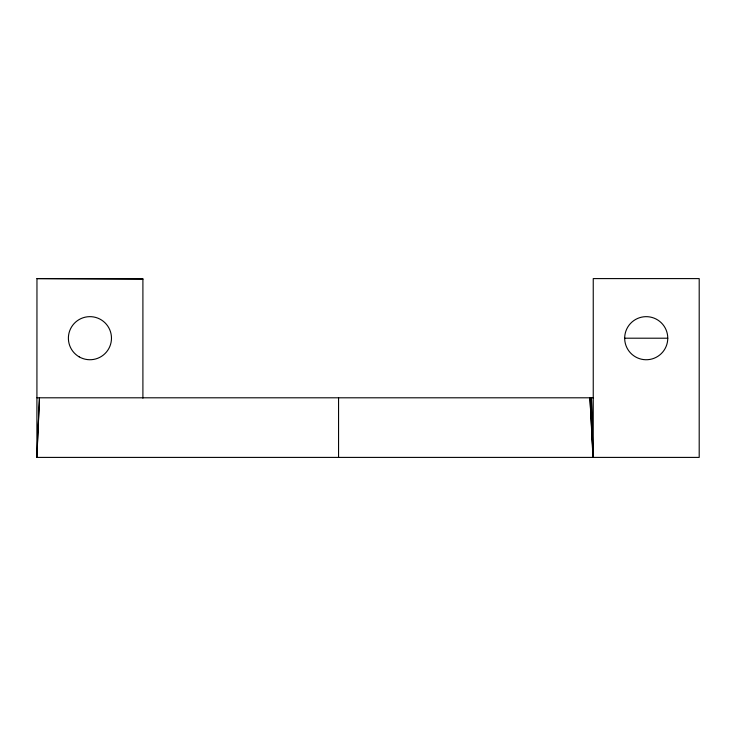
<?xml version="1.0" encoding="UTF-8"?>
<svg xmlns="http://www.w3.org/2000/svg" width="736" height="736" viewBox="0 0 736 736"><rect width="100%" height="100%" fill="white"/><g stroke="black" fill="none" stroke-linecap="round" stroke-linejoin="round"><path stroke-width="1.1" d="M593.244 457.406L593.244 278.594L699.2 278.594L699.2 457.406L36.8 457.406L39.477 397.799L36.901 457.406L36.966 278.594L142.904 278.594L142.904 398.176M624.68 338.201L667.764 338.21A21.537 21.537 0 0 0 635.453 319.544A21.537 21.537 0 0 0 635.453 356.859A21.537 21.537 0 0 0 667.764 338.201M36.966 397.799L593.244 397.799M36.966 278.594L142.904 279.284M592.857 450.524L589.941 397.799L592.83 453.965M592.857 451.674L591.459 397.799L592.701 457.406M338.56 397.799L338.56 457.406M79.166 356.85A21.537 21.537 0 0 0 111.476 338.192A21.537 21.537 0 0 0 79.166 319.534A21.537 21.537 0 0 0 79.166 356.85"/></g></svg>
